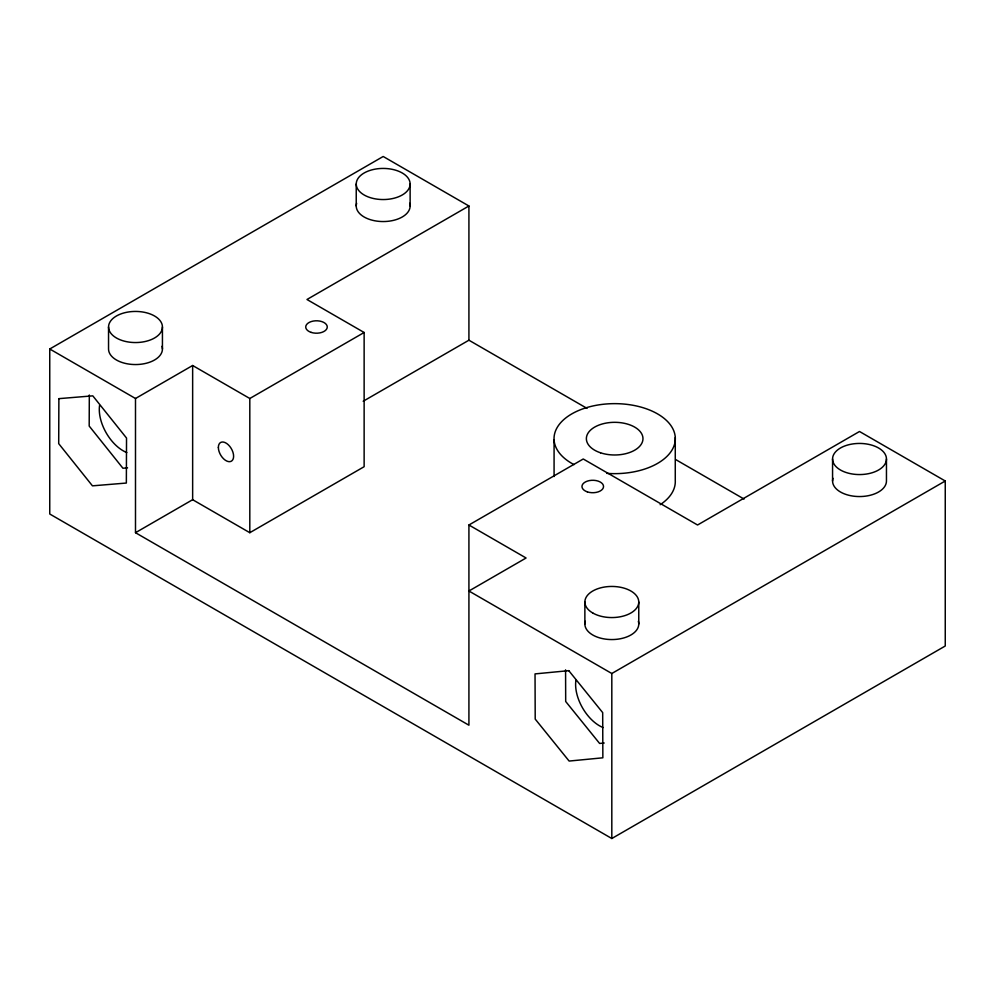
<?xml version="1.0" encoding="UTF-8"?>
<svg xmlns="http://www.w3.org/2000/svg" width="995" height="995" viewBox="0 0 995 995"><rect width="100%" height="100%" fill="white"/><g stroke="black" fill="none" stroke-linecap="round" stroke-linejoin="round"><path stroke-width="1.49" d="M89.314 395.015L89.189 426.047L122.932 468.247L127.559 467.861M49.75 348.996L135.494 398.497L135.494 532.698L468.919 725.206L468.919 524.999L583.244 458.993L697.557 524.999L859.506 431.494L945.25 480.995L945.25 646.004L611.813 838.511L49.75 514.005L49.75 348.996L383.187 156.489L468.919 205.99L468.919 340.203L587.038 408.385M135.494 398.497L192.644 365.501L249.807 398.497L364.133 332.492L364.133 466.705L249.807 532.698L192.644 499.701L135.494 532.698M468.919 205.99L306.97 299.495L364.133 332.492M363.187 401.246L468.919 340.203M468.919 524.999L526.081 557.996L468.919 591.005L611.813 673.503L945.25 480.995M604.214 743.016L599.612 743.452L565.695 701.5L565.57 669.859M675.63 459.541L744.073 499.055M886.458 458.993A26.94 15.559 0 0 1 846.036 472.476A26.94 15.559 0 0 1 846.036 445.524A26.94 15.559 0 0 1 886.458 458.993L886.458 480.995A26.94 15.559 0 0 1 857.155 496.493A26.94 15.559 0 0 1 832.977 478.296M832.566 458.993L832.566 480.995M675.269 437.551L675.269 480.448A60.633 34.999 0 0 1 660.158 504.701M638.765 602L638.765 624.002M611.813 673.503L611.813 838.511M584.873 602L584.873 624.002M554.078 439.753L554.078 476.518M410.127 183.988A26.94 15.559 0 0 1 369.705 197.458A26.94 15.559 0 0 1 369.705 170.518A26.94 15.559 0 0 1 410.127 183.988L410.127 205.99M356.235 183.988L356.235 205.99M249.807 398.497L249.807 532.698M192.644 365.501L192.644 499.701M162.434 326.994A26.94 15.559 0 0 1 122.012 340.464A26.94 15.559 0 0 1 122.012 313.524A26.94 15.559 0 0 1 162.434 326.994L162.434 348.996M108.542 326.994L108.542 348.996A26.94 15.559 0 0 0 137.845 364.493A26.94 15.559 0 0 0 162.023 346.285M409.716 203.291A26.94 15.559 0 0 1 383.187 221.549A26.94 15.559 0 0 1 356.645 203.291M638.355 621.303A26.94 15.559 0 0 1 611.813 639.561A26.94 15.559 0 0 1 585.284 621.303M126.825 452.563A33.681 19.452 60 0 1 99.587 405.363M603.157 727.569A33.681 19.452 60 0 1 575.906 680.369M574.015 464.615A60.633 34.999 0 0 1 584.911 408.149A60.633 34.999 0 0 1 674.212 432.017A60.633 34.999 0 0 1 606.701 473.346M58.879 398.647L58.705 443.646L92.448 485.846L126.353 483.048L126.527 438.049L92.796 395.848L58.879 398.647M568.779 670.655L535.036 673.901L535.21 719.099L569.128 761.063L602.858 757.804L602.684 712.607L568.779 670.655M311.112 332.38A10.783 6.219 0 0 0 327.268 326.994A10.783 6.219 0 0 0 311.112 321.609A10.783 6.219 0 0 0 311.112 332.38M218.365 447.451A10.783 6.219 60 0 0 229.808 461.668A10.783 6.219 60 0 0 229.808 446.432A10.783 6.219 60 0 0 218.365 447.451M587.373 491.891A10.783 6.219 0 0 0 603.542 486.493A10.783 6.219 0 0 0 587.373 481.107A10.783 6.219 0 0 0 587.373 491.891M592.771 613.007A26.94 15.559 0 0 0 637.845 606.03A26.94 15.559 0 0 0 604.848 586.975A26.94 15.559 0 0 0 592.771 613.007M600.532 452.8A28.295 16.33 0 0 0 642.969 438.646A28.295 16.33 0 0 0 600.532 424.504A28.295 16.33 0 0 0 600.532 452.8"/></g></svg>
